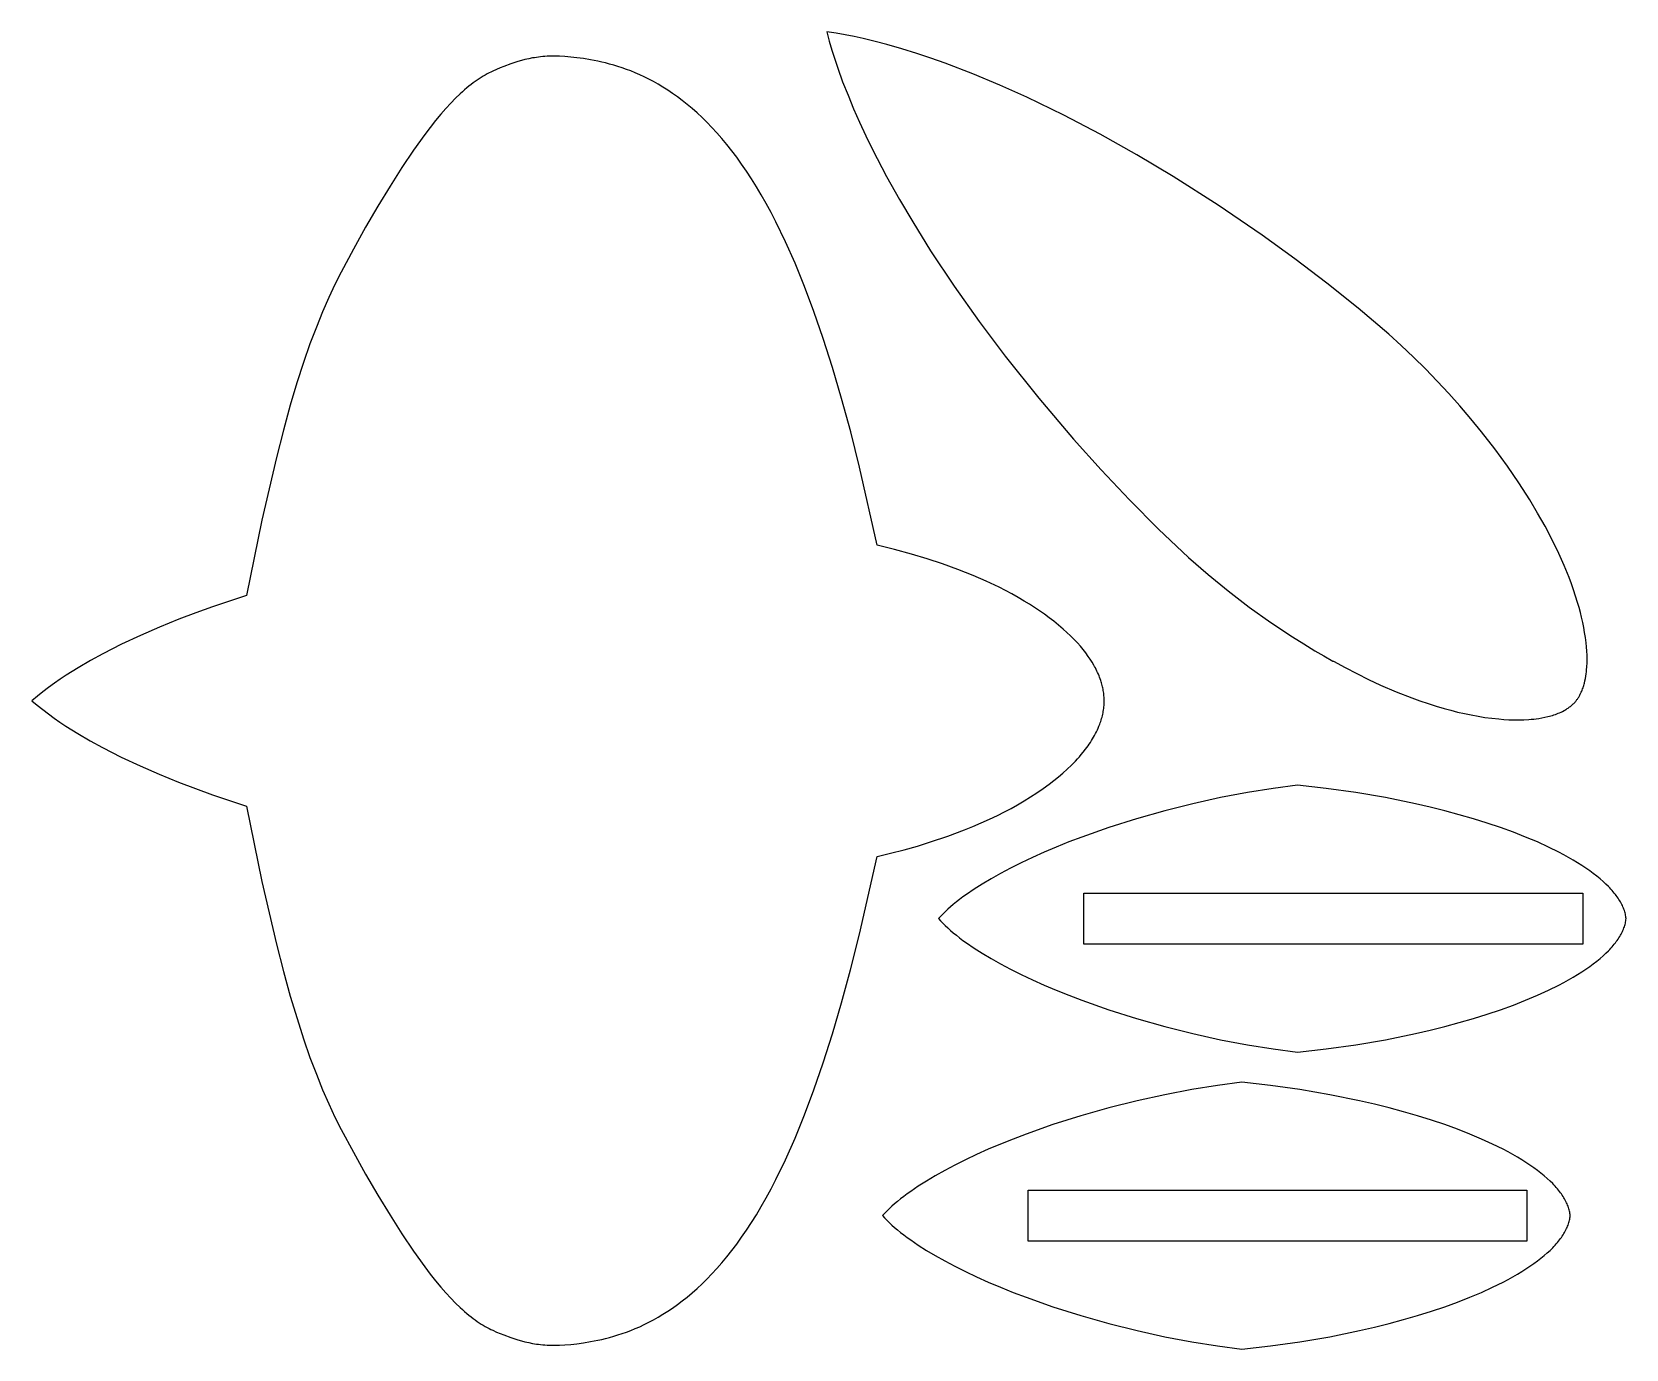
# Model space of a CAD drawing. Header units: millimetres. Extents: x -20.4 to 10.6, y -9.1 to 16.6.
import ezdxf

# ---------------------------------------------------------------- set-up
doc = ezdxf.new("R2010")
doc.units = ezdxf.units.MM
doc.header["$MEASUREMENT"] = 0
doc.layers.add('0.5mm Brass', color=18, linetype='Continuous', true_color=0x000000)

msp = doc.modelspace()

# ---------------------------------------------------------------- linework, layer by layer
at = {"layer": '0.5mm Brass'}
for points in [[(6.009, 10.707), (5.411, 11.211), (4.8, 11.7), (4.178, 12.173), (3.544, 12.632), (2.685, 13.218), (1.809, 13.776), (1.103, 14.198), (0.387, 14.6), (-0.323, 14.972), (-1.044, 15.322), (-1.567, 15.557), (-2.095, 15.777), (-2.636, 15.985), (-2.909, 16.082), (-3.183, 16.174), (-3.474, 16.265), (-3.767, 16.35), (-3.997, 16.41), (-4.229, 16.466), (-4.405, 16.504), (-4.581, 16.539), (-4.759, 16.57), (-4.937, 16.596)], [(-4.937, 16.596), (-4.891, 16.418), (-4.84, 16.242), (-4.785, 16.066), (-4.726, 15.892), (-4.63, 15.625), (-4.526, 15.361), (-4.417, 15.099), (-4.301, 14.839), (-4.176, 14.571), (-4.046, 14.305), (-3.773, 13.78), (-3.524, 13.333), (-3.265, 12.893), (-2.916, 12.331), (-2.459, 11.641), (-1.97, 10.951), (-1.463, 10.276), (-0.811, 9.458), (-0.132, 8.661), (0.406, 8.064), (0.959, 7.479), (1.526, 6.909), (2.109, 6.354)], [(-3.96, 6.594), (-4.301, 8.112), (-4.474, 8.802), (-4.65, 9.45), (-4.828, 10.055), (-5.008, 10.619), (-5.189, 11.146), (-5.373, 11.635), (-5.557, 12.088), (-5.744, 12.508), (-5.932, 12.895), (-6.026, 13.077), (-6.121, 13.251), (-6.215, 13.419), (-6.311, 13.579), (-6.406, 13.732), (-6.502, 13.879), (-6.598, 14.019), (-6.694, 14.153), (-6.79, 14.28), (-6.887, 14.402), (-6.983, 14.518), (-7.08, 14.629), (-7.177, 14.734), (-7.274, 14.834), (-7.37, 14.929), (-7.467, 15.019), (-7.563, 15.104), (-7.659, 15.184), (-7.754, 15.26), (-7.849, 15.331), (-7.944, 15.398), (-8.037, 15.461), (-8.131, 15.52), (-8.223, 15.575), (-8.315, 15.627), (-8.405, 15.675), (-8.495, 15.719), (-8.584, 15.761), (-8.672, 15.799), (-8.758, 15.834), (-8.843, 15.866), (-8.927, 15.896), (-9.01, 15.923), (-9.091, 15.948), (-9.17, 15.97), (-9.248, 15.99), (-9.325, 16.009), (-9.399, 16.025), (-9.543, 16.053), (-9.679, 16.075), (-9.807, 16.093), (-9.927, 16.106), (-10.04, 16.116), (-10.146, 16.121), (-10.246, 16.123), (-10.294, 16.123), (-10.34, 16.122), (-10.385, 16.12), (-10.43, 16.117), (-10.472, 16.114), (-10.514, 16.11), (-10.555, 16.105), (-10.595, 16.099), (-10.634, 16.093), (-10.673, 16.087), (-10.747, 16.072), (-10.819, 16.055), (-10.89, 16.036), (-10.959, 16.016), (-11.096, 15.971), (-11.234, 15.922), (-11.304, 15.895), (-11.375, 15.865), (-11.447, 15.832), (-11.484, 15.814), (-11.52, 15.795), (-11.558, 15.776), (-11.595, 15.755), (-11.633, 15.732), (-11.671, 15.709), (-11.71, 15.684), (-11.75, 15.658), (-11.789, 15.63), (-11.83, 15.601), (-11.87, 15.57), (-11.912, 15.538), (-11.954, 15.503), (-11.996, 15.467), (-12.039, 15.429), (-12.083, 15.389), (-12.173, 15.303), (-12.265, 15.208), (-12.36, 15.104), (-12.459, 14.99), (-12.56, 14.867), (-12.664, 14.735), (-12.77, 14.594), (-12.99, 14.288), (-13.217, 13.951), (-13.449, 13.588), (-13.685, 13.2), (-13.924, 12.791), (-14.163, 12.364), (-14.401, 11.916), (-14.521, 11.676), (-14.641, 11.42), (-14.762, 11.144), (-14.884, 10.844), (-15.008, 10.515), (-15.134, 10.154), (-15.262, 9.757), (-15.392, 9.32), (-15.525, 8.837), (-15.661, 8.306), (-15.944, 7.082), (-16.244, 5.615)], [(4.926, 4.336), (4.931, 4.333), (5.157, 4.21), (5.386, 4.092), (5.617, 3.978), (5.851, 3.87), (6.155, 3.74), (6.462, 3.619), (6.617, 3.563), (6.774, 3.51), (6.931, 3.46), (7.089, 3.413), (7.22, 3.377), (7.351, 3.344), (7.483, 3.313), (7.616, 3.286), (7.749, 3.261), (7.882, 3.24), (8.016, 3.222), (8.151, 3.208), (8.249, 3.2), (8.347, 3.194), (8.444, 3.191), (8.542, 3.19), (8.64, 3.193), (8.738, 3.198), (8.787, 3.202), (8.836, 3.207), (8.884, 3.213), (8.933, 3.22), (8.993, 3.23), (9.052, 3.241), (9.111, 3.255), (9.14, 3.262), (9.169, 3.27), (9.198, 3.279), (9.226, 3.288), (9.255, 3.298), (9.283, 3.308), (9.311, 3.319), (9.339, 3.331), (9.366, 3.343), (9.393, 3.356), (9.425, 3.373), (9.441, 3.382), (9.457, 3.391), (9.473, 3.401), (9.488, 3.411), (9.503, 3.421), (9.518, 3.431), (9.533, 3.442), (9.547, 3.453), (9.561, 3.464), (9.575, 3.476), (9.589, 3.488), (9.602, 3.501), (9.615, 3.513), (9.628, 3.526), (9.638, 3.538), (9.648, 3.549), (9.658, 3.561), (9.667, 3.572), (9.676, 3.585), (9.685, 3.597), (9.694, 3.609), (9.702, 3.622), (9.711, 3.635), (9.718, 3.648), (9.726, 3.661), (9.733, 3.675), (9.74, 3.689), (9.747, 3.702), (9.76, 3.73), (9.769, 3.751), (9.778, 3.773), (9.786, 3.795), (9.794, 3.817), (9.801, 3.839), (9.808, 3.861), (9.815, 3.884), (9.821, 3.906), (9.831, 3.951), (9.841, 3.997), (9.849, 4.043), (9.855, 4.09), (9.86, 4.124), (9.863, 4.159), (9.869, 4.228), (9.872, 4.298), (9.873, 4.367), (9.872, 4.449), (9.868, 4.531), (9.862, 4.613), (9.853, 4.695), (9.841, 4.794), (9.826, 4.893), (9.808, 4.992), (9.788, 5.091), (9.766, 5.189), (9.742, 5.286), (9.716, 5.383), (9.688, 5.48), (9.65, 5.602), (9.61, 5.723), (9.568, 5.844), (9.523, 5.964), (9.426, 6.201), (9.322, 6.434), (9.193, 6.701), (9.055, 6.963), (8.91, 7.221), (8.757, 7.475), (8.544, 7.808), (8.32, 8.135), (8.074, 8.473), (7.817, 8.803), (7.609, 9.057), (7.396, 9.307), (7.177, 9.552), (6.953, 9.792), (6.724, 10.028), (6.49, 10.259), (6.252, 10.486), (6.009, 10.707)], [(-3.961, 0.53), (-3.697, 0.591), (-3.435, 0.658), (-3.175, 0.732), (-2.916, 0.812), (-2.583, 0.924), (-2.254, 1.047), (-2.091, 1.113), (-1.93, 1.182), (-1.77, 1.255), (-1.612, 1.33), (-1.48, 1.397), (-1.35, 1.466), (-1.221, 1.537), (-1.094, 1.612), (-0.968, 1.689), (-0.845, 1.769), (-0.724, 1.853), (-0.604, 1.94), (-0.514, 2.009), (-0.426, 2.08), (-0.34, 2.154), (-0.255, 2.23), (-0.173, 2.308), (-0.094, 2.389), (-0.056, 2.431), (-0.018, 2.473), (0.019, 2.516), (0.055, 2.56), (0.104, 2.623), (0.152, 2.687), (0.174, 2.72), (0.197, 2.753), (0.218, 2.786), (0.239, 2.82), (0.259, 2.854), (0.279, 2.889), (0.298, 2.924), (0.315, 2.959), (0.333, 2.995), (0.349, 3.031), (0.364, 3.068), (0.379, 3.105), (0.389, 3.132), (0.398, 3.16), (0.407, 3.187), (0.415, 3.215), (0.423, 3.243), (0.43, 3.272), (0.437, 3.3), (0.443, 3.329), (0.448, 3.357), (0.452, 3.386), (0.456, 3.415), (0.46, 3.444), (0.462, 3.473), (0.464, 3.502), (0.465, 3.531), (0.466, 3.56), (0.465, 3.585), (0.464, 3.611), (0.463, 3.636), (0.461, 3.661), (0.459, 3.687), (0.456, 3.712), (0.452, 3.737), (0.448, 3.762), (0.444, 3.787), (0.439, 3.812), (0.433, 3.837), (0.427, 3.862), (0.421, 3.886), (0.414, 3.911), (0.407, 3.935), (0.399, 3.959), (0.388, 3.99), (0.377, 4.021), (0.365, 4.052), (0.352, 4.083), (0.338, 4.113), (0.324, 4.143), (0.31, 4.172), (0.295, 4.202), (0.279, 4.231), (0.263, 4.26), (0.229, 4.316), (0.193, 4.372), (0.156, 4.427), (0.106, 4.495), (0.055, 4.561), (0.001, 4.626), (-0.055, 4.689), (-0.121, 4.76), (-0.19, 4.829), (-0.261, 4.896), (-0.334, 4.961), (-0.423, 5.037), (-0.513, 5.111), (-0.606, 5.182), (-0.7, 5.251), (-0.796, 5.318), (-0.893, 5.383), (-0.991, 5.446), (-1.091, 5.507), (-1.212, 5.577), (-1.334, 5.645), (-1.457, 5.711), (-1.582, 5.775), (-1.834, 5.895), (-2.09, 6.007), (-2.384, 6.124), (-2.682, 6.231), (-2.983, 6.33), (-3.286, 6.421), (-3.622, 6.512), (-3.96, 6.594)], [(2.109, 6.354), (2.49, 6.024), (2.881, 5.705), (3.291, 5.39), (3.712, 5.089), (4.136, 4.806), (4.352, 4.67), (4.57, 4.537), (4.744, 4.436), (4.921, 4.338), (4.926, 4.336)], [(-16.244, 5.615), (-16.907, 5.393), (-17.235, 5.274), (-17.562, 5.15), (-17.938, 4.997), (-18.311, 4.835), (-18.679, 4.663), (-19.041, 4.479), (-19.284, 4.346), (-19.524, 4.207), (-19.759, 4.06), (-19.874, 3.984), (-19.988, 3.905), (-20.101, 3.823), (-20.211, 3.74), (-20.32, 3.653), (-20.426, 3.564)], [(-20.426, 3.564), (-20.321, 3.475), (-20.214, 3.39), (-20.105, 3.306), (-19.994, 3.226), (-19.88, 3.147), (-19.765, 3.07), (-19.53, 2.923), (-19.291, 2.783), (-19.048, 2.65), (-18.686, 2.466), (-18.318, 2.293), (-17.945, 2.13), (-17.568, 1.977), (-17.24, 1.851), (-16.91, 1.732), (-16.578, 1.618), (-16.243, 1.511)], [(4.234, 1.918), (3.759, 1.856), (3.257, 1.775), (2.733, 1.676), (2.193, 1.557), (1.644, 1.419), (1.095, 1.264), (0.554, 1.093), (0.03, 0.908), (-0.223, 0.812), (-0.469, 0.713), (-0.706, 0.612), (-0.934, 0.51), (-1.152, 0.407), (-1.359, 0.304), (-1.554, 0.2), (-1.739, 0.096), (-1.911, -0.007), (-2.07, -0.108), (-2.217, -0.209), (-2.286, -0.259), (-2.352, -0.308), (-2.415, -0.357), (-2.474, -0.405), (-2.53, -0.453), (-2.584, -0.5), (-2.634, -0.546), (-2.681, -0.592), (-2.725, -0.637), (-2.766, -0.682)], [(10.634, -0.682), (10.631, -0.66), (10.628, -0.637), (10.624, -0.615), (10.619, -0.592), (10.613, -0.569), (10.606, -0.546), (10.599, -0.523), (10.591, -0.5), (10.582, -0.476), (10.572, -0.453), (10.561, -0.429), (10.549, -0.405), (10.537, -0.381), (10.523, -0.357), (10.509, -0.332), (10.494, -0.308), (10.478, -0.283), (10.461, -0.259), (10.443, -0.234), (10.424, -0.209), (10.404, -0.184), (10.384, -0.159), (10.362, -0.134), (10.339, -0.108), (10.316, -0.083), (10.291, -0.058), (10.24, -0.007), (10.184, 0.045), (10.125, 0.096), (10.062, 0.148), (9.995, 0.2), (9.924, 0.252), (9.849, 0.304), (9.771, 0.355), (9.689, 0.407), (9.603, 0.459), (9.514, 0.51), (9.421, 0.561), (9.324, 0.612), (9.121, 0.713), (8.905, 0.812), (8.676, 0.908), (8.437, 1.002), (8.186, 1.093), (7.927, 1.18), (7.659, 1.264), (7.384, 1.343), (7.104, 1.419), (6.819, 1.49), (6.53, 1.557), (5.947, 1.676), (5.365, 1.775), (4.792, 1.856), (4.234, 1.918)], [(-16.243, 1.511), (-15.944, 0.044), (-15.661, -1.179), (-15.525, -1.71), (-15.392, -2.192), (-15.261, -2.629), (-15.133, -3.026), (-15.008, -3.387), (-14.884, -3.715), (-14.762, -4.015), (-14.641, -4.291), (-14.521, -4.547), (-14.401, -4.787), (-14.163, -5.235), (-13.924, -5.662), (-13.685, -6.071), (-13.449, -6.459), (-13.217, -6.822), (-12.99, -7.159), (-12.77, -7.465), (-12.664, -7.606), (-12.56, -7.738), (-12.459, -7.861), (-12.36, -7.975), (-12.265, -8.079), (-12.173, -8.174), (-12.083, -8.26), (-12.039, -8.3), (-11.996, -8.338), (-11.954, -8.374), (-11.912, -8.409), (-11.87, -8.441), (-11.83, -8.472), (-11.789, -8.501), (-11.75, -8.529), (-11.71, -8.555), (-11.671, -8.58), (-11.633, -8.603), (-11.595, -8.626), (-11.558, -8.647), (-11.52, -8.666), (-11.484, -8.685), (-11.447, -8.703), (-11.375, -8.736), (-11.304, -8.766), (-11.234, -8.793), (-11.096, -8.842), (-10.959, -8.887), (-10.89, -8.907), (-10.819, -8.926), (-10.747, -8.943), (-10.673, -8.958), (-10.634, -8.964), (-10.595, -8.97), (-10.555, -8.976), (-10.514, -8.981), (-10.472, -8.985), (-10.43, -8.988), (-10.385, -8.991), (-10.34, -8.993), (-10.294, -8.994), (-10.246, -8.994), (-10.146, -8.992), (-10.04, -8.987), (-9.927, -8.977), (-9.807, -8.964), (-9.679, -8.946), (-9.543, -8.924), (-9.399, -8.896), (-9.325, -8.88), (-9.248, -8.861), (-9.17, -8.841), (-9.091, -8.819), (-9.01, -8.794), (-8.927, -8.767), (-8.843, -8.737), (-8.758, -8.705), (-8.672, -8.67), (-8.584, -8.632), (-8.495, -8.59), (-8.405, -8.546), (-8.315, -8.498), (-8.223, -8.446), (-8.131, -8.391), (-8.037, -8.332), (-7.944, -8.269), (-7.849, -8.202), (-7.754, -8.131), (-7.659, -8.055), (-7.563, -7.975), (-7.467, -7.89), (-7.37, -7.8), (-7.274, -7.705), (-7.177, -7.605), (-7.08, -7.5), (-6.983, -7.389), (-6.887, -7.273), (-6.79, -7.151), (-6.694, -7.024), (-6.598, -6.89), (-6.502, -6.75), (-6.406, -6.603), (-6.311, -6.45), (-6.216, -6.29), (-6.121, -6.123), (-6.026, -5.949), (-5.932, -5.767), (-5.744, -5.38), (-5.558, -4.96), (-5.373, -4.507), (-5.19, -4.018), (-5.008, -3.493), (-4.829, -2.928), (-4.651, -2.323), (-4.475, -1.677), (-4.302, -0.987), (-3.961, 0.53)], [(0.071, -0.185), (9.79, -0.185)], [(0.071, -1.179), (0.071, -0.185)], [(9.79, -0.185), (9.79, -1.179)], [(-2.766, -0.682), (-2.725, -0.727), (-2.681, -0.772), (-2.634, -0.818), (-2.584, -0.864), (-2.53, -0.911), (-2.474, -0.959), (-2.415, -1.007), (-2.352, -1.056), (-2.286, -1.105), (-2.217, -1.155), (-2.07, -1.255), (-1.911, -1.357), (-1.739, -1.46), (-1.554, -1.564), (-1.359, -1.668), (-1.152, -1.771), (-0.934, -1.874), (-0.706, -1.976), (-0.469, -2.077), (-0.223, -2.175), (0.03, -2.272), (0.554, -2.456), (1.095, -2.628), (1.644, -2.783), (2.193, -2.921), (2.733, -3.04), (3.257, -3.139), (3.759, -3.22), (4.234, -3.282)], [(4.234, -3.282), (4.792, -3.22), (5.365, -3.139), (5.947, -3.04), (6.53, -2.921), (6.819, -2.854), (7.104, -2.783), (7.384, -2.707), (7.659, -2.628), (7.927, -2.544), (8.186, -2.456), (8.437, -2.366), (8.676, -2.272), (8.905, -2.175), (9.121, -2.077), (9.324, -1.976), (9.421, -1.925), (9.514, -1.874), (9.603, -1.823), (9.689, -1.771), (9.771, -1.719), (9.849, -1.668), (9.924, -1.616), (9.995, -1.564), (10.062, -1.512), (10.125, -1.46), (10.184, -1.409), (10.24, -1.357), (10.291, -1.306), (10.316, -1.281), (10.339, -1.255), (10.362, -1.23), (10.384, -1.205), (10.404, -1.18), (10.424, -1.155), (10.443, -1.13), (10.461, -1.105), (10.478, -1.08), (10.494, -1.056), (10.509, -1.031), (10.523, -1.007), (10.537, -0.983), (10.549, -0.959), (10.561, -0.935), (10.572, -0.911), (10.582, -0.888), (10.591, -0.864), (10.599, -0.841), (10.606, -0.818), (10.613, -0.795), (10.619, -0.772), (10.624, -0.749), (10.628, -0.727), (10.631, -0.704), (10.634, -0.682)], [(9.79, -1.179), (0.071, -1.179)], [(3.146, -3.869), (2.671, -3.931), (2.17, -4.012), (1.646, -4.112), (1.105, -4.231), (0.557, -4.368), (0.007, -4.524), (-0.534, -4.695), (-1.058, -4.879), (-1.311, -4.976), (-1.557, -5.074), (-1.794, -5.175), (-2.021, -5.277), (-2.239, -5.38), (-2.446, -5.484), (-2.642, -5.587), (-2.826, -5.691), (-2.998, -5.794), (-3.158, -5.896), (-3.305, -5.996), (-3.374, -6.046), (-3.44, -6.095), (-3.502, -6.144), (-3.562, -6.192), (-3.618, -6.24), (-3.671, -6.287), (-3.721, -6.334), (-3.769, -6.38), (-3.813, -6.425), (-3.854, -6.469)], [(9.546, -6.469), (9.543, -6.447), (9.54, -6.425), (9.536, -6.402), (9.531, -6.38), (9.525, -6.357), (9.519, -6.334), (9.511, -6.31), (9.503, -6.287), (9.494, -6.264), (9.484, -6.24), (9.473, -6.216), (9.461, -6.192), (9.449, -6.168), (9.436, -6.144), (9.421, -6.12), (9.406, -6.095), (9.39, -6.071), (9.373, -6.046), (9.355, -6.021), (9.336, -5.996), (9.316, -5.971), (9.296, -5.946), (9.274, -5.921), (9.252, -5.896), (9.228, -5.87), (9.204, -5.845), (9.152, -5.794), (9.096, -5.743), (9.037, -5.691), (8.974, -5.639), (8.907, -5.587), (8.836, -5.536), (8.761, -5.484), (8.683, -5.432), (8.601, -5.38), (8.515, -5.328), (8.426, -5.277), (8.333, -5.226), (8.236, -5.175), (8.033, -5.074), (7.817, -4.976), (7.589, -4.879), (7.349, -4.786), (7.099, -4.695), (6.839, -4.607), (6.571, -4.524), (6.296, -4.444), (6.016, -4.368), (5.731, -4.297), (5.442, -4.231), (4.86, -4.112), (4.277, -4.012), (3.704, -3.931), (3.146, -3.869)], [(-1.016, -5.973), (8.702, -5.973)], [(-1.016, -6.966), (-1.016, -5.973)], [(8.702, -5.973), (8.702, -6.966)], [(-3.854, -6.469), (-3.813, -6.514), (-3.769, -6.559), (-3.721, -6.605), (-3.671, -6.651), (-3.618, -6.699), (-3.562, -6.746), (-3.502, -6.794), (-3.44, -6.843), (-3.374, -6.892), (-3.305, -6.942), (-3.158, -7.043), (-2.998, -7.145), (-2.826, -7.248), (-2.642, -7.351), (-2.446, -7.455), (-2.239, -7.558), (-2.021, -7.661), (-1.794, -7.763), (-1.557, -7.864), (-1.311, -7.963), (-1.058, -8.059), (-0.534, -8.244), (0.007, -8.415), (0.557, -8.57), (1.105, -8.708), (1.646, -8.827), (2.17, -8.927), (2.671, -9.007), (3.146, -9.069)], [(3.146, -9.069), (3.704, -9.007), (4.277, -8.927), (4.86, -8.827), (5.442, -8.708), (5.731, -8.641), (6.016, -8.57), (6.296, -8.495), (6.571, -8.415), (6.839, -8.331), (7.099, -8.244), (7.349, -8.153), (7.589, -8.059), (7.817, -7.963), (8.033, -7.864), (8.236, -7.763), (8.333, -7.713), (8.426, -7.661), (8.515, -7.61), (8.601, -7.558), (8.683, -7.507), (8.761, -7.455), (8.836, -7.403), (8.907, -7.351), (8.974, -7.299), (9.037, -7.248), (9.096, -7.196), (9.152, -7.145), (9.204, -7.094), (9.228, -7.068), (9.252, -7.043), (9.274, -7.017), (9.296, -6.992), (9.316, -6.967), (9.336, -6.942), (9.355, -6.917), (9.373, -6.892), (9.39, -6.868), (9.406, -6.843), (9.421, -6.819), (9.436, -6.794), (9.449, -6.77), (9.461, -6.746), (9.473, -6.722), (9.484, -6.699), (9.494, -6.675), (9.503, -6.651), (9.511, -6.628), (9.519, -6.605), (9.525, -6.582), (9.531, -6.559), (9.536, -6.536), (9.54, -6.514), (9.543, -6.491), (9.546, -6.469)], [(8.702, -6.966), (-1.016, -6.966)]]:
    msp.add_lwpolyline(points, dxfattribs=at)

doc.saveas('drawing.dxf')
